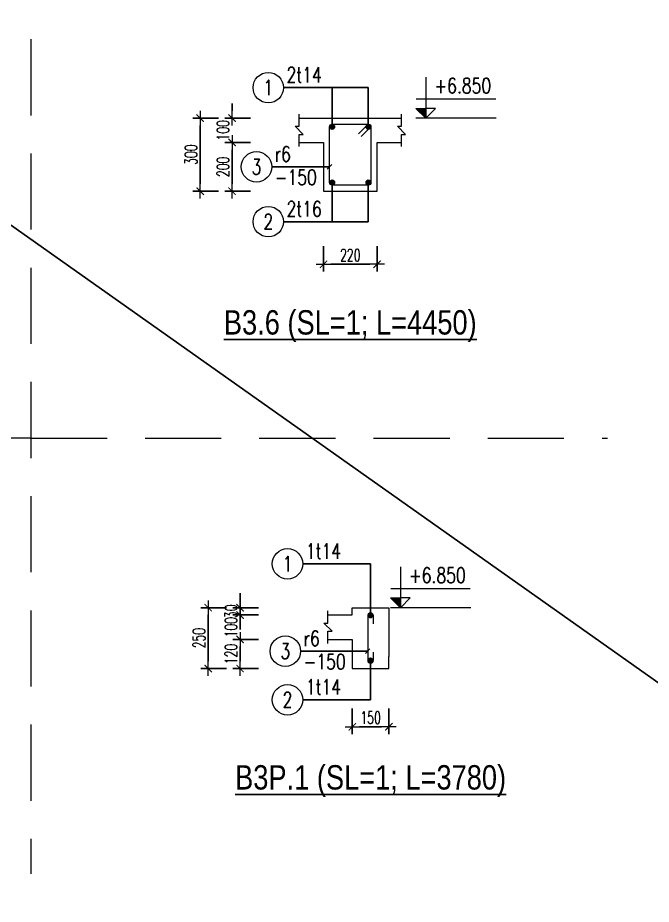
# Model space of a CAD drawing. Header units: millimetres. Extents: x -529861 to -223882, y -171969 to 61504.
# Drawn here: x -414045 to -408846, y -97113 to -89836 of the extents above; entities that cross this region are included whole.
import ezdxf
from ezdxf.enums import TextEntityAlignment as Align

# ---------------------------------------------------------------- set-up
doc = ezdxf.new("R2010")
doc.units = ezdxf.units.MM
doc.header["$LTSCALE"] = 5000
doc.linetypes.add('HIDDEN', pattern=[0.375, 0.25, -0.125])
doc.layers.get('Defpoints').update_dxf_attribs({"color": 143})
for name, color, linetype, lineweight in [('kata_dim', 8, 'Continuous', 15), ('kata_net khuat', 9, 'HIDDEN', 5), ('kata_net manh', 8, 'Continuous', 5), ('kata_net thay', 4, 'Continuous', 20), ('kata_text', 7, 'Continuous', 30), ('kata_thep chu', 1, 'Continuous', 35), ('kata_thep dai', 220, 'Continuous', 20), ('S-dims', 8, 'Continuous', 18)]:
    doc.layers.add(name, color=color, linetype=linetype, lineweight=lineweight)
doc.layers.add('KCS_Plotter', color=11, linetype='Continuous', plot=False)
doc.styles.add('kata_text', font='arial.ttf', dxfattribs={"width": 0.8})
doc.styles.add('vnsimpli', font='vnsimli.shx', dxfattribs={"width": 0.65})
doc.dimstyles.new('kata_dim_25', dxfattribs={"dimscale": 25, "dimtxt": 2.5, "dimasz": 1.5, "dimexe": 1.5, "dimexo": 2.5, "dimtad": 1, "dimdec": 0, "dimzin": 0, "dimdsep": 46, "dimtxsty": 'kata_text', "dimblk": 'kata_block_ArchTick', "dimcen": 0.09, "dimdle": 1.2, "dimclrd": 8, "dimclre": 8, "dimclrt": 3, "dimadec": 0, "dimazin": 0, "dimtfac": 1, "dimtdec": 0, "dimtix": 1, "dimtofl": 0, "dimtmove": 0, "dimatfit": 3, "dimfxl": 3.75, "dimfxlon": 1, "dimtolj": 1, "dimtzin": 0, "dimarcsym": 0})
doc.dimstyles.new('kata_dim_40', dxfattribs={"dimscale": 40, "dimtxt": 2.5, "dimasz": 1.5, "dimexe": 1.5, "dimexo": 2.5, "dimtad": 1, "dimdec": 0, "dimzin": 0, "dimdsep": 46, "dimtxsty": 'vnsimpli', "dimblk": 'kata_block_ArchTick', "dimcen": 0.09, "dimdle": 1.2, "dimclrd": 8, "dimclre": 8, "dimclrt": 3, "dimadec": 0, "dimazin": 0, "dimtfac": 1, "dimtdec": 0, "dimtix": 1, "dimtofl": 0, "dimtmove": 0, "dimatfit": 3, "dimfxl": 3.75, "dimfxlon": 1, "dimtolj": 1, "dimtzin": 0, "dimarcsym": 0})

# ---------------------------------------------------------------- blocks, each defined once
blk = doc.blocks.new('kata_block_TD')
at = {"color": 6, "linetype": 'ByBlock', "lineweight": -2, "style": 'kata_text', "width": 0.8}
blk.add_attdef('SECTDET2', text='', height=5, dxfattribs=at).set_placement((0, 7.970649532882817), align=Align.CENTER)
at = {"color": 0, "linetype": 'ByBlock', "lineweight": -2, "style": 'kata_text', "width": 0.8}
blk.add_attdef('SECTDET1', text='', height=5, dxfattribs=at).set_placement((0, 1.470649532882817), align=Align.CENTER)
blk = doc.blocks.new('kata_block_CT')
at = {"layer": 'S-dims', "linetype": 'ByBlock', "ltscale": 1500}
blk.add_hatch(color=256, dxfattribs=at).paths.add_polyline_path([(-1.818989403545856e-12, 1.596954857557193), (-1.612010908635057, 1.596954857557193), (-1.818989403545856e-12, -4.547473508864641e-13)])
h = blk.add_hatch(dxfattribs=at)
h.set_pattern_fill('ANSI31', color=256, scale=1.406250541793835, style=0)
h.set_pattern_definition([(45.00000000000001, (-1.818989403545856e-12, 5.002220859751105e-12), (-3.157122508925225, 3.157122508925225), [])])
h.paths.add_polyline_path([(-1.818989403545856e-12, 1.596954857557193), (-1.818989403545856e-12, -4.547473508864641e-13), (1.612010908922457, 1.596954857557193)])
for p, q in [((-1.592704896860596, 3.140833880479022), (11.46947077315235, 3.140833880479022)), ((11.56125648125999, 5.002220859751105e-12), (-1.638695725139769, 5.002220859751105e-12))]:
    blk.add_line(p, q, dxfattribs=at)
for points in [[(-1.818989403545856e-12, 6.694950748643805), (-1.818989403545856e-12, -4.547473508864641e-13)], [(-1.818989403545856e-12, -4.547473508864641e-13), (-1.612010908635057, 1.596954857557193), (-1.818989403545856e-12, 1.596954857557193)], [(-1.818989403545856e-12, -4.547473508864641e-13), (1.612010908922457, 1.596954857557193), (-1.818989403545856e-12, 1.596954857557193)]]:
    blk.add_lwpolyline(points, dxfattribs=at)
at = {"layer": 'S-dims', "color": 3, "style": 'vnsimpli', "width": 0.75}
blk.add_attdef('CT', (1.409564409344966, 4.068271311703484), '', height=2.5, dxfattribs=at)
blk = doc.blocks.new('kata_block_ArchTick')
at = {"color": 8}
blk.add_line((1, 0), (-1, 0), dxfattribs=at)
at = {"color": 8, "const_width": 0.15}
blk.add_lwpolyline([(-0.5, -0.5), (0.5, 0.5)], dxfattribs=at)
blk = doc.blocks.new('*D425')
at = {"layer": 'Defpoints', "color": 0, "linetype": 'ByBlock', "ltscale": 1500, "transparency": 16777216}
for p in [(-411299.3856862232, -95056.17755989965), (-410999.3856862232, -95056.17755989965), (-410999.3856862232, -95656.17755989965)]:
    blk.add_point(p, dxfattribs=at)
at = {"layer": 'kata_dim', "color": 8, "linetype": 'ByBlock', "lineweight": -2, "ltscale": 1500, "transparency": 16777216}
for p, q in [((-411299.3856862232, -95506.17755989965), (-411299.3856862232, -95716.17755989965)), ((-410999.3856862232, -95506.17755989965), (-410999.3856862232, -95716.17755989965)), ((-411239.3856862232, -95656.17755989965), (-411059.3856862232, -95656.17755989965))]:
    blk.add_line(p, q, dxfattribs=at)
at = {"layer": 'kata_dim', "color": 8, "linetype": 'ByBlock', "lineweight": -2, "ltscale": 1500, "transparency": 16777216, "xscale": 60, "yscale": 60, "zscale": 60, "rotation": 180}
blk.add_blockref('kata_block_ArchTick', (-411299.3856862232, -95656.17755989965), dxfattribs=at)
at = {"layer": 'kata_dim', "color": 8, "linetype": 'ByBlock', "lineweight": -2, "ltscale": 1500, "transparency": 16777216, "xscale": 60, "yscale": 60, "zscale": 60}
blk.add_blockref('kata_block_ArchTick', (-410999.3856862232, -95656.17755989965), dxfattribs=at)
at = {"layer": 'kata_dim', "color": 3, "linetype": 'ByBlock', "ltscale": 1500, "transparency": 16777216, "insert": (-411149.3856862232, -95581.17755989965), "char_height": 100, "attachment_point": 5, "style": 'vnsimpli'}
blk.add_mtext('\\A1;150', dxfattribs=at)
blk = doc.blocks.new('*D426')
at = {"layer": 'Defpoints', "color": 0, "linetype": 'ByBlock', "ltscale": 1500, "transparency": 16777216}
for p in [(-412220.5388990347, -94938.32952912377), (-411299.3856862235, -94938.32952912377), (-411299.3856862235, -95178.32952912377)]:
    blk.add_point(p, dxfattribs=at)
at = {"layer": 'kata_dim', "color": 8, "linetype": 'ByBlock', "lineweight": -2, "ltscale": 1500, "transparency": 16777216}
for p, q in [((-412070.5388990347, -94938.32952912377), (-412280.5388990347, -94938.32952912377)), ((-412220.5388990347, -95118.32952912377), (-412220.5388990347, -94998.32952912377)), ((-412070.5388990347, -95178.32952912377), (-412280.5388990347, -95178.32952912377))]:
    blk.add_line(p, q, dxfattribs=at)
at = {"layer": 'kata_dim', "color": 8, "linetype": 'ByBlock', "lineweight": -2, "ltscale": 1500, "transparency": 16777216, "xscale": 60, "yscale": 60, "zscale": 60}
for p, rotation in [((-412220.5388990347, -94938.32952912377), 90), ((-412220.5388990347, -95178.32952912377), 270)]:
    blk.add_blockref('kata_block_ArchTick', p, dxfattribs=dict(at, rotation=rotation))
at = {"layer": 'kata_dim', "color": 3, "linetype": 'ByBlock', "ltscale": 1500, "transparency": 16777216, "insert": (-412295.5388990346, -95058.32952912364), "char_height": 100, "attachment_point": 5, "rotation": 90, "style": 'vnsimpli'}
blk.add_mtext('\\A1;120', dxfattribs=at)
blk = doc.blocks.new('*D427')
at = {"layer": 'Defpoints', "color": 0, "linetype": 'ByBlock', "ltscale": 1500, "transparency": 16777216}
for p in [(-412220.5388990346, -94738.32952912377), (-411299.3856862235, -94738.32952912377), (-411299.3856862235, -94938.32952912377)]:
    blk.add_point(p, dxfattribs=at)
at = {"layer": 'kata_dim', "color": 8, "linetype": 'ByBlock', "lineweight": -2, "ltscale": 1500, "transparency": 16777216}
for p, q in [((-412220.5388990346, -94678.32952912377), (-412220.5388990346, -94618.32952912377)), ((-412070.5388990346, -94738.32952912377), (-412280.5388990346, -94738.32952912377)), ((-412070.5388990346, -94938.32952912377), (-412280.5388990346, -94938.32952912377)), ((-412220.5388990346, -94998.32952912377), (-412220.5388990346, -95058.32952912377))]:
    blk.add_line(p, q, dxfattribs=at)
at = {"layer": 'kata_dim', "color": 8, "linetype": 'ByBlock', "lineweight": -2, "ltscale": 1500, "transparency": 16777216, "xscale": 60, "yscale": 60, "zscale": 60}
for p, rotation in [((-412220.5388990346, -94738.32952912377), 270), ((-412220.5388990346, -94938.32952912377), 90)]:
    blk.add_blockref('kata_block_ArchTick', p, dxfattribs=dict(at, rotation=rotation))
at = {"layer": 'kata_dim', "color": 3, "linetype": 'ByBlock', "ltscale": 1500, "transparency": 16777216, "insert": (-412295.5388990345, -94838.32952912364), "char_height": 100, "attachment_point": 5, "rotation": 90, "style": 'vnsimpli'}
blk.add_mtext('\\A1;100', dxfattribs=at)
blk = doc.blocks.new('*D428')
at = {"layer": 'Defpoints', "color": 0, "linetype": 'ByBlock', "ltscale": 1500, "transparency": 16777216}
for p in [(-412220.5388990346, -94678.32952912377), (-411299.3856862235, -94678.32952912377), (-411299.3856862235, -94738.32952912377)]:
    blk.add_point(p, dxfattribs=at)
at = {"layer": 'kata_dim', "color": 8, "linetype": 'ByBlock', "lineweight": -2, "ltscale": 1500, "transparency": 16777216}
for p, q in [((-412220.5388990346, -94618.32952912377), (-412220.5388990346, -94558.32952912377)), ((-412070.5388990346, -94678.32952912377), (-412280.5388990346, -94678.32952912377)), ((-412070.5388990346, -94738.32952912377), (-412280.5388990346, -94738.32952912377)), ((-412220.5388990346, -94798.32952912377), (-412220.5388990346, -94858.32952912377))]:
    blk.add_line(p, q, dxfattribs=at)
at = {"layer": 'kata_dim', "color": 8, "linetype": 'ByBlock', "lineweight": -2, "ltscale": 1500, "transparency": 16777216, "xscale": 60, "yscale": 60, "zscale": 60}
for p, rotation in [((-412220.5388990346, -94678.32952912377), 270), ((-412220.5388990346, -94738.32952912377), 90)]:
    blk.add_blockref('kata_block_ArchTick', p, dxfattribs=dict(at, rotation=rotation))
at = {"layer": 'kata_dim', "color": 3, "linetype": 'ByBlock', "ltscale": 1500, "transparency": 16777216, "insert": (-412295.5388990345, -94708.32952912364), "char_height": 100, "attachment_point": 5, "rotation": 90, "style": 'vnsimpli'}
blk.add_mtext('\\A1;30', dxfattribs=at)
blk = doc.blocks.new('*D429')
at = {"layer": 'Defpoints', "color": 0, "linetype": 'ByBlock', "ltscale": 1500, "transparency": 16777216}
for p in [(-411299.3856862235, -94678.32952912377), (-412482.5388990347, -95178.32952912377), (-411299.3856862235, -95178.32952912377)]:
    blk.add_point(p, dxfattribs=at)
at = {"layer": 'kata_dim', "color": 8, "linetype": 'ByBlock', "lineweight": -2, "ltscale": 1500, "transparency": 16777216}
for p, q in [((-412332.5388990347, -94678.32952912377), (-412542.5388990347, -94678.32952912377)), ((-412482.5388990347, -94738.32952912377), (-412482.5388990347, -95118.32952912377)), ((-412332.5388990347, -95178.32952912377), (-412542.5388990347, -95178.32952912377))]:
    blk.add_line(p, q, dxfattribs=at)
at = {"layer": 'kata_dim', "color": 8, "linetype": 'ByBlock', "lineweight": -2, "ltscale": 1500, "transparency": 16777216, "xscale": 60, "yscale": 60, "zscale": 60}
for p, rotation in [((-412482.5388990347, -94678.32952912377), 90), ((-412482.5388990347, -95178.32952912377), 270)]:
    blk.add_blockref('kata_block_ArchTick', p, dxfattribs=dict(at, rotation=rotation))
at = {"layer": 'kata_dim', "color": 3, "linetype": 'ByBlock', "ltscale": 1500, "transparency": 16777216, "insert": (-412557.5388990346, -94928.32952912364), "char_height": 100, "attachment_point": 5, "rotation": 90, "style": 'vnsimpli'}
blk.add_mtext('\\A1;250', dxfattribs=at)
blk = doc.blocks.new('*D434')
at = {"layer": 'Defpoints', "color": 0, "linetype": 'ByBlock', "ltscale": 1500, "transparency": 16777216}
for p in [(-411536.1594120047, -91260.1782992436), (-411096.1594120047, -91260.1782992436), (-411096.1594120047, -91860.1782992436)]:
    blk.add_point(p, dxfattribs=at)
at = {"layer": 'kata_dim', "color": 8, "linetype": 'ByBlock', "lineweight": -2, "ltscale": 1500, "transparency": 16777216}
for p, q in [((-411536.1594120047, -91710.1782992436), (-411536.1594120047, -91920.1782992436)), ((-411096.1594120047, -91710.1782992436), (-411096.1594120047, -91920.1782992436)), ((-411476.1594120047, -91860.1782992436), (-411156.1594120047, -91860.1782992436))]:
    blk.add_line(p, q, dxfattribs=at)
at = {"layer": 'kata_dim', "color": 8, "linetype": 'ByBlock', "lineweight": -2, "ltscale": 1500, "transparency": 16777216, "xscale": 60, "yscale": 60, "zscale": 60, "rotation": 180}
blk.add_blockref('kata_block_ArchTick', (-411536.1594120047, -91860.1782992436), dxfattribs=at)
at = {"layer": 'kata_dim', "color": 8, "linetype": 'ByBlock', "lineweight": -2, "ltscale": 1500, "transparency": 16777216, "xscale": 60, "yscale": 60, "zscale": 60}
blk.add_blockref('kata_block_ArchTick', (-411096.1594120047, -91860.1782992436), dxfattribs=at)
at = {"layer": 'kata_dim', "color": 3, "linetype": 'ByBlock', "ltscale": 1500, "transparency": 16777216, "insert": (-411316.1594120047, -91785.1782992436), "char_height": 100, "attachment_point": 5, "style": 'vnsimpli'}
blk.add_mtext('\\A1;220', dxfattribs=at)
blk = doc.blocks.new('*D435')
at = {"layer": 'Defpoints', "color": 0, "linetype": 'ByBlock', "ltscale": 1500, "transparency": 16777216}
for p in [(-412286.1594120068, -90860.17829924363), (-411536.1594120049, -90860.17829924363), (-411536.1594120049, -91260.17829924363)]:
    blk.add_point(p, dxfattribs=at)
at = {"layer": 'kata_dim', "color": 8, "linetype": 'ByBlock', "lineweight": -2, "ltscale": 1500, "transparency": 16777216}
for p, q in [((-412136.1594120068, -90860.17829924363), (-412346.1594120068, -90860.17829924363)), ((-412286.1594120068, -91200.17829924363), (-412286.1594120068, -90920.17829924363)), ((-412136.1594120068, -91260.17829924363), (-412346.1594120068, -91260.17829924363))]:
    blk.add_line(p, q, dxfattribs=at)
at = {"layer": 'kata_dim', "color": 8, "linetype": 'ByBlock', "lineweight": -2, "ltscale": 1500, "transparency": 16777216, "xscale": 60, "yscale": 60, "zscale": 60}
for p, rotation in [((-412286.1594120068, -90860.17829924363), 90), ((-412286.1594120068, -91260.17829924363), 270)]:
    blk.add_blockref('kata_block_ArchTick', p, dxfattribs=dict(at, rotation=rotation))
at = {"layer": 'kata_dim', "color": 3, "linetype": 'ByBlock', "ltscale": 1500, "transparency": 16777216, "insert": (-412361.1594120067, -91060.1782992435), "char_height": 100, "attachment_point": 5, "rotation": 90, "style": 'vnsimpli'}
blk.add_mtext('\\A1;200', dxfattribs=at)
blk = doc.blocks.new('*D436')
at = {"layer": 'Defpoints', "color": 0, "linetype": 'ByBlock', "ltscale": 1500, "transparency": 16777216}
for p in [(-412286.1594120068, -90660.17829924363), (-411536.1594120049, -90660.17829924363), (-411536.1594120049, -90860.17829924363)]:
    blk.add_point(p, dxfattribs=at)
at = {"layer": 'kata_dim', "color": 8, "linetype": 'ByBlock', "lineweight": -2, "ltscale": 1500, "transparency": 16777216}
for p, q in [((-412286.1594120068, -90600.17829924363), (-412286.1594120068, -90540.17829924363)), ((-412136.1594120068, -90660.17829924363), (-412346.1594120068, -90660.17829924363)), ((-412136.1594120068, -90860.17829924363), (-412346.1594120068, -90860.17829924363)), ((-412286.1594120068, -90920.17829924363), (-412286.1594120068, -90980.17829924363))]:
    blk.add_line(p, q, dxfattribs=at)
at = {"layer": 'kata_dim', "color": 8, "linetype": 'ByBlock', "lineweight": -2, "ltscale": 1500, "transparency": 16777216, "xscale": 60, "yscale": 60, "zscale": 60}
for p, rotation in [((-412286.1594120068, -90660.17829924363), 270), ((-412286.1594120068, -90860.17829924363), 90)]:
    blk.add_blockref('kata_block_ArchTick', p, dxfattribs=dict(at, rotation=rotation))
at = {"layer": 'kata_dim', "color": 3, "linetype": 'ByBlock', "ltscale": 1500, "transparency": 16777216, "insert": (-412361.1594120067, -90760.1782992435), "char_height": 100, "attachment_point": 5, "rotation": 90, "style": 'vnsimpli'}
blk.add_mtext('\\A1;100', dxfattribs=at)
blk = doc.blocks.new('*D437')
at = {"layer": 'Defpoints', "color": 0, "linetype": 'ByBlock', "ltscale": 1500, "transparency": 16777216}
for p in [(-411536.1594120049, -90660.17829924363), (-412548.1594120068, -91260.17829924363), (-411536.1594120049, -91260.17829924363)]:
    blk.add_point(p, dxfattribs=at)
at = {"layer": 'kata_dim', "color": 8, "linetype": 'ByBlock', "lineweight": -2, "ltscale": 1500, "transparency": 16777216}
for p, q in [((-412398.1594120068, -90660.17829924363), (-412608.1594120068, -90660.17829924363)), ((-412548.1594120068, -90720.17829924363), (-412548.1594120068, -91200.17829924363)), ((-412398.1594120068, -91260.17829924363), (-412608.1594120068, -91260.17829924363))]:
    blk.add_line(p, q, dxfattribs=at)
at = {"layer": 'kata_dim', "color": 8, "linetype": 'ByBlock', "lineweight": -2, "ltscale": 1500, "transparency": 16777216, "xscale": 60, "yscale": 60, "zscale": 60}
for p, rotation in [((-412548.1594120068, -90660.17829924363), 90), ((-412548.1594120068, -91260.17829924363), 270)]:
    blk.add_blockref('kata_block_ArchTick', p, dxfattribs=dict(at, rotation=rotation))
at = {"layer": 'kata_dim', "color": 3, "linetype": 'ByBlock', "ltscale": 1500, "transparency": 16777216, "insert": (-412623.1594120067, -90960.1782992435), "char_height": 100, "attachment_point": 5, "rotation": 90, "style": 'vnsimpli'}
blk.add_mtext('\\A1;300', dxfattribs=at)
blk = doc.blocks.new('kata_block_THEP')
at = {"layer": 'kata_thep chu', "color": 0}
for p, q in [((-0.5, 0), (0.5, 0)), ((-0.3535533905960619, 0.353553390592424), (0.3535533905960619, -0.353553390592424)), ((0.3535533905960619, 0.353553390592424), (-0.3535533905960619, -0.353553390592424)), ((0, 0.5), (0, -0.5))]:
    blk.add_line(p, q, dxfattribs=at)
at = {"layer": 'kata_thep chu', "color": 0, "const_width": 0.08333333333333334}
blk.add_lwpolyline([(-0.5, -1.818989403545856e-12, 1), (0.5000000000145519, -1.818989403545856e-12, 1), (-0.5, -1.818989403545856e-12, 1)], format="xyb", dxfattribs=at)
blk = doc.blocks.new('*U68')
blk.add_circle((-2.5, 0), 2.5)
at = {"layer": 'kata_text', "color": 3, "style": 'vnsimpli', "width": 0.75}
blk.add_attdef('DK1', (0.5, 0.8455043070534884), '', height=2.5, dxfattribs=at)
at = {"layer": 'kata_text', "color": 7, "style": 'vnsimpli', "width": 0.75}
blk.add_attdef('SH2', text='', height=2.5, dxfattribs=at).set_placement((-2.5, 0), align=Align.MIDDLE)
blk = doc.blocks.new('*U70')
blk.add_circle((-2.5, 0), 2.5)
at = {"layer": 'kata_text', "color": 3, "style": 'vnsimpli', "width": 0.75}
for tag, p in [('DK1', (0.5, 0.8455043070534884)), ('KC1', (0.5, -2.972544307831413))]:
    blk.add_attdef(tag, p, '', height=2.5, dxfattribs=at)
at = {"layer": 'kata_text', "color": 7, "style": 'vnsimpli', "width": 0.75}
blk.add_attdef('SH2', text='', height=2.5, dxfattribs=at).set_placement((-2.5, 0), align=Align.MIDDLE)

msp = doc.modelspace()

# ---------------------------------------------------------------- linework, layer by layer
at = {"layer": 'kata_net khuat', "ltscale": 0.5}
for p, q in [((-413937.5475226555, -82512.7687108454), (-413937.5475226555, -96862.7682331002)), ((-413937.5475226555, -93286.60688740887), (-419987.1195967864, -93286.60688740887)), ((-413937.5475226555, -93286.60688740887), (-409206.1709000026, -93286.60688740885))]:
    msp.add_line(p, q, dxfattribs=at)
at = {"layer": 'kata_net manh', "linetype": 'ByBlock', "ltscale": 1500}
for points in [[(-411736.1594120047, -90893.51163257692), (-411736.1594120047, -90793.51163257692), (-411702.8260786714, -90793.51163257692), (-411769.4927453381, -90726.84496591023), (-411736.1594120047, -90726.84496591023), (-411736.1594120047, -90626.84496591023)], [(-410896.1594120047, -90893.51163257692), (-410896.1594120047, -90793.51163257692), (-410862.8260786714, -90793.51163257692), (-410929.4927453381, -90726.84496591023), (-410896.1594120047, -90726.84496591023), (-410896.1594120047, -90626.84496591023)], [(-411499.3856862232, -94971.66286245706), (-411499.3856862232, -94871.66286245706), (-411466.0523528899, -94871.66286245706), (-411532.7190195565, -94804.99619579037), (-411499.3856862232, -94804.99619579037), (-411499.3856862232, -94704.99619579037)]]:
    msp.add_lwpolyline(points, dxfattribs=at)
at = {"layer": 'kata_net thay', "linetype": 'ByBlock', "ltscale": 1500}
for points in [[(-411736.1594120047, -90660.1782992436), (-411536.1594120047, -90660.1782992436), (-411536.1594120047, -90660.1782992436), (-411096.1594120047, -90660.1782992436), (-411096.1594120047, -90660.1782992436), (-410896.1594120047, -90660.1782992436)], [(-411736.1594120047, -90860.1782992436), (-411536.1594120047, -90860.1782992436), (-411536.1594120047, -91260.1782992436), (-411096.1594120047, -91260.1782992436), (-411096.1594120047, -90860.1782992436), (-410896.1594120047, -90860.1782992436)], [(-411499.3856862232, -94738.32952912374), (-411299.3856862232, -94738.32952912374), (-411299.3856862232, -94678.32952912374), (-410999.3856862232, -94678.32952912374), (-410999.3856862232, -95078.32952912374), (-410999.3856862232, -95078.32952912374)], [(-411499.3856862232, -94938.32952912374), (-411299.3856862232, -94938.32952912374), (-411299.3856862232, -95178.32952912374), (-410999.3856862232, -95178.32952912374), (-410999.3856862232, -95078.32952912374), (-410999.3856862232, -95078.32952912374)]]:
    msp.add_lwpolyline(points, dxfattribs=at)
at = {"layer": 'kata_thep dai', "linetype": 'ByBlock', "ltscale": 1500}
for points in [[(-411248.1594120047, -90790.1782992436), (-411168.1594120047, -90710.1782992436, -0.414213562), (-411146.1594120047, -90732.1782992436), (-411146.1594120047, -91188.1782992436, -0.414213562), (-411168.1594120047, -91210.1782992436), (-411464.1594120047, -91210.1782992436, -0.414213562), (-411486.1594120047, -91188.1782992436), (-411486.1594120047, -90732.1782992436, -0.414213562), (-411464.1594120047, -90710.1782992436), (-411168.1594120047, -90710.1782992436, -0.414213562), (-411146.1594120047, -90732.1782992436), (-411226.1594120047, -90812.1782992436)], [(-411125.3856862232, -94812.32952912374), (-411125.3856862232, -94746.32952912374, 1), (-411173.3856862232, -94746.32952912374), (-411173.3856862232, -95110.32952912374, 1), (-411125.3856862232, -95110.32952912374), (-411125.3856862232, -95044.32952912374)]]:
    msp.add_lwpolyline(points, format="xyb", dxfattribs=at)
at = {"layer": 'KCS_Plotter', "linetype": 'ByBlock', "ltscale": 1500}
msp.add_line((-427218.6710349728, -82262.76871084442), (-406218.6710349658, -97112.76822181189), dxfattribs=at)

# ---------------------------------------------------------------- block references
at = {"layer": 'kata_net manh', "linetype": 'ByBlock', "ltscale": 1500, "xscale": 50, "yscale": 50, "zscale": 50}
for name, p, values in [('*U68', (-411864.1594120047, -90410.1782992436), {'SH2': '1', 'DK1': '2t14'}), ('*U70', (-411961.1594120047, -91060.1782992436), {'SH2': '3', 'DK1': 'r6', 'KC1': '-150'}), ('*U68', (-411864.1594120047, -91510.1782992436), {'SH2': '2', 'DK1': '2t16'}), ('*U68', (-411706.0256597379, -94318.97125380972), {'SH2': '1', 'DK1': '1t14'}), ('*U70', (-411724.3856862232, -95035.33114703665), {'SH2': '3', 'DK1': 'r6', 'KC1': '-150'}), ('*U68', (-411706.0798030805, -95434.50605800687), {'SH2': '2', 'DK1': '1t14'})]:
    msp.add_blockref(name, p, dxfattribs=at).add_auto_attribs(values)
at = {"layer": 'kata_text', "linetype": 'ByBlock', "ltscale": 1500}
ref = msp.add_blockref('kata_block_CT', (-410696.1594120047, -90660.1782992436), dxfattribs=dict(at, xscale=50, yscale=50, zscale=50))
ref.add_attrib('CT', '+6.850', (-410625.6811915374, -90456.76473365839), dxfattribs={"layer": '0', "color": 3, "height": 125, "style": 'vnsimpli', "width": 0.75})
ref = msp.add_blockref('kata_block_TD', (-411316.1594120047, -92495.47180391478), dxfattribs=dict(at, xscale=40, yscale=40, zscale=40))
ref.add_attrib('SECTDET1', '%%uB3.6 (SL=1; L=4450)', dxfattribs={"layer": '0', "color": 0, "linetype": 'ByBlock', "lineweight": -2, "height": 200, "style": 'kata_text', "width": 0.8}).set_placement((-411316.1594120047, -92436.64582259946), align=Align.CENTER)
ref = msp.add_blockref('kata_block_CT', (-410904.8134349245, -94678.32952912374), dxfattribs=dict(at, xscale=50, yscale=50, zscale=50))
ref.add_attrib('CT', '+6.850', (-410834.3352144572, -94474.91596353853), dxfattribs={"layer": '0', "color": 3, "height": 125, "style": 'vnsimpli', "width": 0.75})
ref = msp.add_blockref('kata_block_TD', (-411149.3856862232, -96229.90004357065), dxfattribs=dict(at, xscale=40, yscale=40, zscale=40))
ref.add_attrib('SECTDET1', '%%uB3P.1 (SL=1; L=3780)', dxfattribs={"layer": '0', "color": 0, "linetype": 'ByBlock', "lineweight": -2, "height": 200, "style": 'kata_text', "width": 0.8}).set_placement((-411149.3856862232, -96171.07406225534), align=Align.CENTER)
at = {"layer": 'kata_thep chu', "color": 3, "linetype": 'ByBlock', "ltscale": 1500}
for p, xscale, yscale, zscale in [((-411464.1594120047, -90732.1782992436), 32, 32, 32), ((-411464.1594120047, -91188.1782992436), 32, 32, 32), ((-411149.3856862232, -94742.32952912374), 28, 28, 28), ((-411149.3856862232, -95111.84815689178), 28, 28, 28)]:
    msp.add_blockref('kata_block_THEP', p, dxfattribs=dict(at, xscale=xscale, yscale=yscale, zscale=zscale))
at = {"layer": 'kata_thep chu', "linetype": 'ByBlock', "ltscale": 1500, "xscale": 32, "yscale": 32, "zscale": 32}
for p in [(-411168.1594120047, -90732.1782992436), (-411168.1594120047, -91188.1782992436)]:
    msp.add_blockref('kata_block_THEP', p, dxfattribs=at)

# ---------------------------------------------------------------- dimensions: what is measured, and where the dimension line sits
at = {"layer": 'kata_dim', "linetype": 'ByBlock', "ltscale": 1500}
for base, p1, p2, picture, middle in [((-412286.1594120068, -90660.17829924363), (-411536.1594120047, -90860.1782992436), (-411536.1594120047, -90660.1782992436), '*D436', (-412361.1594120067, -90760.1782992435)), ((-412548.1594120068, -91260.17829924363), (-411536.1594120047, -90660.1782992436), (-411536.1594120047, -91260.1782992436), '*D437', (-412623.1594120067, -90960.1782992435)), ((-412286.1594120068, -90860.17829924363), (-411536.1594120047, -91260.1782992436), (-411536.1594120047, -90860.1782992436), '*D435', (-412361.1594120067, -91060.1782992435)), ((-412220.5388990346, -94678.32952912377), (-411299.3856862232, -94738.32952912374), (-411299.3856862232, -94678.32952912374), '*D428', (-412295.5388990345, -94708.32952912364)), ((-412482.5388990347, -95178.32952912377), (-411299.3856862232, -94678.32952912374), (-411299.3856862232, -95178.32952912374), '*D429', (-412557.5388990346, -94928.32952912364)), ((-412220.5388990346, -94738.32952912377), (-411299.3856862232, -94938.32952912374), (-411299.3856862232, -94738.32952912374), '*D427', (-412295.5388990345, -94838.32952912364)), ((-412220.5388990347, -94938.32952912377), (-411299.3856862232, -95178.32952912374), (-411299.3856862232, -94938.32952912374), '*D426', (-412295.5388990346, -95058.32952912364))]:
    dim = msp.add_linear_dim(base=base, p1=p1, p2=p2, angle=270, dimstyle='kata_dim_40', override={"dimlfac": 0.5}, dxfattribs=at)
    dim.commit()
    dim.dimension.update_dxf_attribs({"geometry": picture, "text_midpoint": middle})
for base, p1, p2, picture, middle in [((-411096.1594120047, -91860.1782992436), (-411536.1594120047, -91260.1782992436), (-411096.1594120047, -91260.1782992436), '*D434', (-411316.1594120047, -91785.1782992436)), ((-410999.3856862232, -95656.17755989965), (-411299.3856862232, -95056.17755989965), (-410999.3856862232, -95056.17755989965), '*D425', (-411149.3856862232, -95581.17755989965))]:
    dim = msp.add_linear_dim(base=base, p1=p1, p2=p2, dimstyle='kata_dim_40', override={"dimlfac": 0.5}, dxfattribs=at)
    dim.commit()
    dim.dimension.update_dxf_attribs({"geometry": picture, "text_midpoint": middle})

# ---------------------------------------------------------------- leaders
at = {"layer": 'kata_net manh', "linetype": 'ByBlock', "ltscale": 1500}
for points, override in [([(-411464.1594120047, -90732.1782992436), (-411464.1594120047, -90410.1782992436), (-411864.1594120047, -90410.1782992436)], {"dimldrblk": 'DotBlank'}), ([(-411168.1594120047, -90732.1782992436), (-411168.1594120047, -90410.1782992436), (-411864.1594120047, -90410.1782992436)], {"dimldrblk": 'DotBlank'}), ([(-411486.1594120047, -91060.1782992436), (-411961.1594120047, -91060.1782992436)], {"dimldrblk": 'Oblique'}), ([(-411464.1594120047, -91188.1782992436), (-411464.1594120047, -91510.1782992436), (-411864.1594120047, -91510.1782992436)], {"dimldrblk": 'DotBlank'}), ([(-411168.1594120047, -91188.1782992436), (-411168.1594120047, -91510.1782992436), (-411864.1594120047, -91510.1782992436)], {"dimldrblk": 'DotBlank'}), ([(-411150.0256597379, -94740.97125380972), (-411150.0256597379, -94318.97125380972), (-411706.0256597379, -94318.97125380972)], {"dimldrblk": 'DotBlank'}), ([(-411173.3856862232, -95035.33114703665), (-411724.3856862232, -95035.33114703665)], {"dimldrblk": 'Oblique'}), ([(-411150.0798030805, -95112.50605800687), (-411150.0798030805, -95434.50605800687), (-411706.0798030805, -95434.50605800687)], {"dimldrblk": 'DotBlank'})]:
    msp.add_leader(points, dimstyle='kata_dim_25', override=override, dxfattribs=at)

doc.saveas('drawing.dxf')
